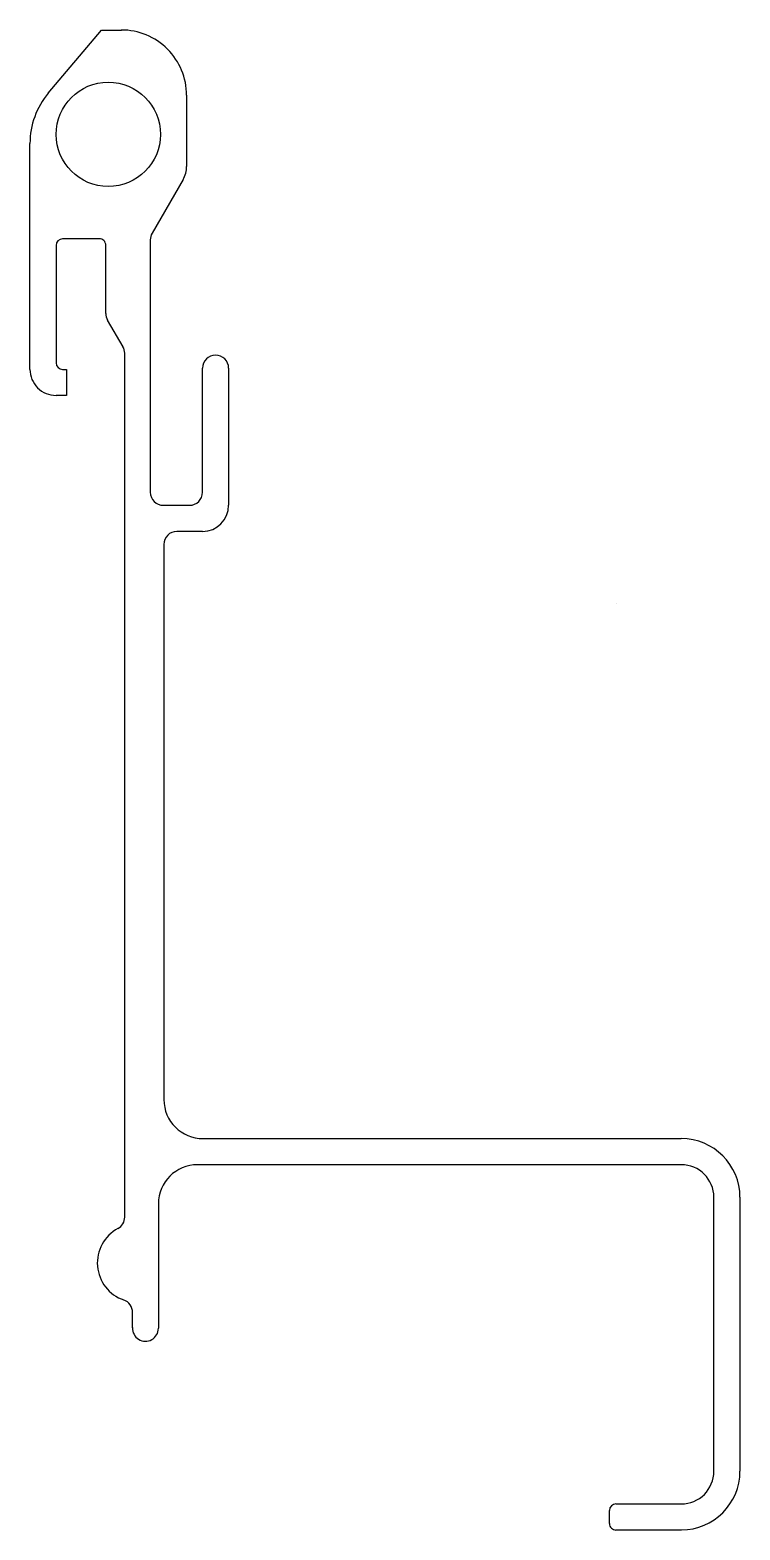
# Model space of a CAD drawing. Extents: x 1767 to 1822, y 856 to 971.
import ezdxf

# ---------------------------------------------------------------- set-up
doc = ezdxf.new("R2010")
doc.units = 0
doc.header["$LTSCALE"] = 15
doc.linetypes.add('DASHED', pattern=[19.05, 12.7, -6.35])
doc.layers.get('0').update_dxf_attribs({"linetype": 'CONTINUOUS'})
doc.layers.add('KESIK', color=150, linetype='DASHED')

msp = doc.modelspace()

# ---------------------------------------------------------------- linework, layer by layer
at = {"ltscale": 0.05}
for p, q in [((1768.56, 966.44), (1772.65, 971.29)), ((1772.65, 971.29), (1774.16, 971.29)), ((1779.16, 966.29), (1779.16, 960.83)), ((1767.16, 945.28), (1767.16, 962.59)), ((1778.9, 959.83), (1776.52, 955.71)), ((1769.16, 954.78), (1769.16, 945.78)), ((1772.47, 955.29), (1769.66, 955.28)), ((1772.97, 949.56), (1772.97, 954.79)), ((1776.38, 955.21), (1776.38, 935.86)), ((1774.29, 947.01), (1773.11, 949.06)), ((1774.42, 880.31), (1774.42, 946.51)), ((1769.66, 945.28), (1769.96, 945.28)), ((1769.96, 945.28), (1769.96, 943.28)), ((1780.38, 935.86), (1780.38, 945.37)), ((1782.38, 945.37), (1782.38, 934.86)), ((1769.96, 943.28), (1769.16, 943.28)), ((1777.38, 934.86), (1779.38, 934.86)), ((1780.38, 932.86), (1778.42, 932.86)), ((1777.42, 931.86), (1777.42, 889.32)), ((1780.42, 886.32), (1817.06, 886.32)), ((1817.06, 884.32), (1780, 884.32)), ((1819.56, 860.82), (1819.56, 881.82)), ((1821.56, 881.82), (1821.56, 860.83)), ((1777, 881.32), (1777, 871.78)), ((1775.02, 871.83), (1775.02, 873)), ((1811.56, 856.82), (1811.56, 857.82)), ((1812.06, 858.32), (1817.06, 858.32)), ((1817.06, 856.32), (1812.06, 856.32))]:
    msp.add_line(p, q, dxfattribs=at)
msp.add_circle((1773.16, 963.29), 4, dxfattribs=at)
for centre, radius, start, end in [((1774.16, 966.29), 5, 0.0001, 90.0455), ((1773.17, 962.59), 6.01, 140.0911, 180), ((1777.16, 960.83), 2, 330, 0.0456), ((1777.38, 955.21), 1, 150, 180), ((1769.66, 954.78), 0.5, 90.0542, 180.0065), ((1772.47, 954.79), 0.5, 0, 90.0607), ((1773.97, 949.56), 1, 180, 210), ((1773.42, 946.51), 1, 360, 30), ((1781.38, 945.37), 1, 0.0911, 180), ((1769.16, 945.28), 2, 179.9545, 270.0455), ((1769.66, 945.78), 0.5, 180, 270), ((1777.38, 935.86), 1, 180, 270), ((1779.38, 935.86), 1, 270, 0), ((1780.38, 934.86), 2, 270, 0), ((1778.42, 931.86), 1, 90, 180), ((1780.42, 889.32), 3, 180, 270), ((1817.06, 881.82), 4.5, 360, 90), ((1780, 881.32), 3, 90, 180), ((1817.06, 881.82), 2.5, 0, 90), ((1773.42, 880.31), 1, 298.3458, 360), ((1775.32, 876.79), 3, 118.3458, 251.0471), ((1774.02, 873), 1, 0, 71.0471), ((1776.01, 871.78), 0.99, 176.8005, 359.9907), ((1817.06, 860.83), 4.5, 270.0911, 360), ((1817.06, 860.82), 2.5, 270.0456, 0.0456), ((1812.06, 857.82), 0.5, 90, 180), ((1812.06, 856.82), 0.5, 179.9993, 270.0007)]:
    msp.add_arc(centre, radius, start, end, dxfattribs=at)
at = {"layer": 'KESIK', "ltscale": 0.01}
msp.add_arc((1812.11, 926.32), 1, 90, 90.2572, dxfattribs=at)

doc.saveas('drawing.dxf')
